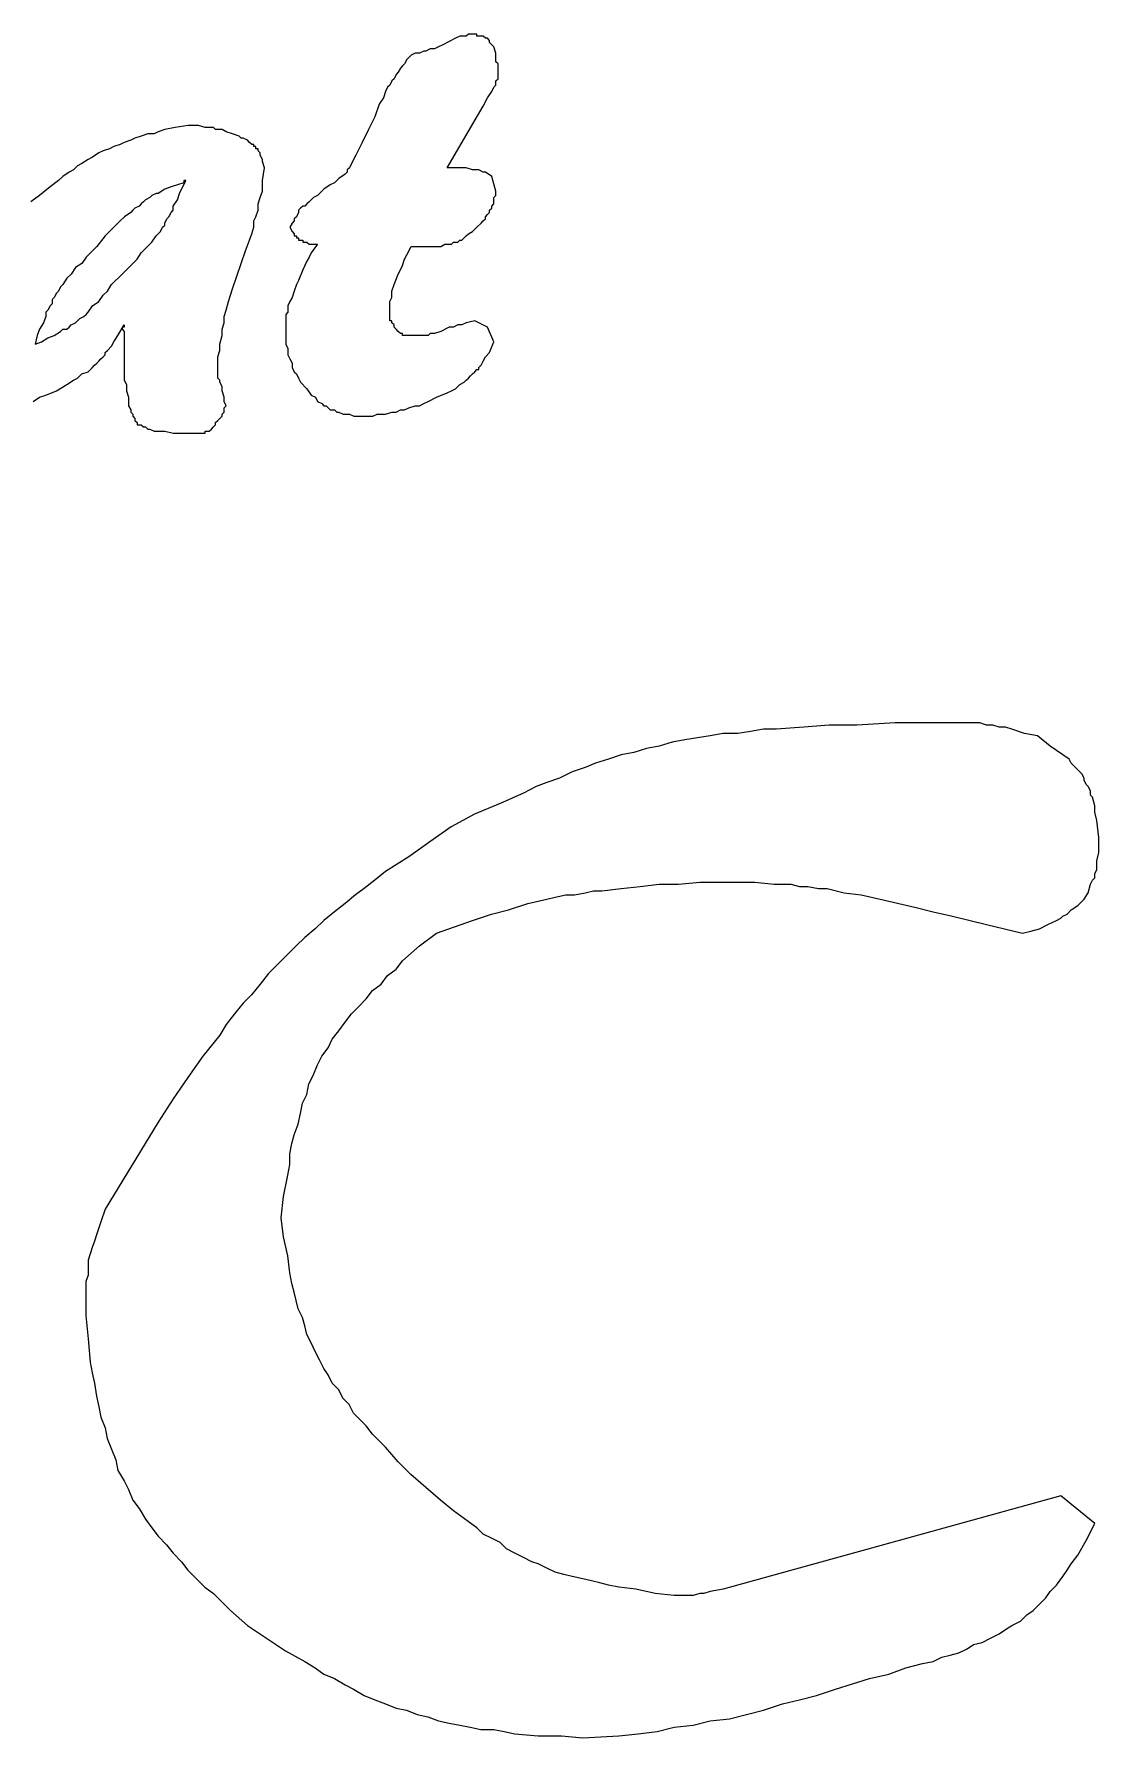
# Model space of a CAD drawing. Extents: x 5 to 194, y 2 to 286.
# Drawn here: x 139.76 to 150.37, y 43.27 to 60.25 of the extents above; entities that cross this region are included whole.
import ezdxf

# ---------------------------------------------------------------- set-up
doc = ezdxf.new("R2010")
doc.units = 0
doc.layers.add('Layer_1', color=7, linetype='CONTINUOUS')

msp = doc.modelspace()

# ---------------------------------------------------------------- linework, layer by layer
at = {"layer": 'Layer_1', "color": 7}
for p, q in [((143.787712, 60.12687), (143.745376, 60.105703)), ((143.830046, 60.148037), (143.787712, 60.12687)), ((143.957046, 60.211537), (143.830046, 60.148037)), ((143.999376, 60.232703), (143.957046, 60.211537)), ((144.020543, 60.232703), (143.999376, 60.232703)), ((144.041709, 60.232703), (144.020543, 60.232703)), ((144.062876, 60.232703), (144.041709, 60.232703)), ((144.084043, 60.25387), (144.062876, 60.232703)), ((144.126373, 60.25387), (144.084043, 60.25387)), ((144.168709, 60.25387), (144.126373, 60.25387)), ((144.168709, 60.232703), (144.168709, 60.25387)), ((144.189876, 60.232703), (144.168709, 60.232703)), ((144.211043, 60.232703), (144.189876, 60.232703)), ((144.232209, 60.232703), (144.211043, 60.232703)), ((144.253376, 60.211537), (144.232209, 60.232703)), ((144.274543, 60.211537), (144.253376, 60.211537)), ((144.295709, 60.19037), (144.274543, 60.211537)), ((144.295709, 60.169203), (144.295709, 60.19037)), ((144.316876, 60.148037), (144.295709, 60.169203)), ((144.338043, 60.12687), (144.316876, 60.148037)), ((144.359209, 60.06337), (144.338043, 60.12687)), ((143.449046, 59.95754), (143.427879, 59.936373)), ((143.470212, 59.99987), (143.449046, 59.95754)), ((143.512546, 60.042203), (143.470212, 59.99987)), ((143.554876, 60.06337), (143.512546, 60.042203)), ((143.597212, 60.06337), (143.554876, 60.06337)), ((143.639546, 60.084537), (143.597212, 60.06337)), ((143.660712, 60.084537), (143.639546, 60.084537)), ((143.703046, 60.105703), (143.660712, 60.084537)), ((143.745376, 60.105703), (143.703046, 60.105703)), ((144.359209, 60.02104), (144.359209, 60.06337)), ((144.359209, 59.978703), (144.359209, 60.02104)), ((144.380376, 59.957537), (144.359209, 59.978703)), ((144.380376, 59.915201), (144.380376, 59.957537)), ((143.322046, 59.788206), (143.300879, 59.745873)), ((143.343212, 59.809373), (143.322046, 59.788206)), ((143.364379, 59.851706), (143.343212, 59.809373)), ((143.385546, 59.872873), (143.364379, 59.851706)), ((143.406712, 59.915206), (143.385546, 59.872873)), ((143.427879, 59.936373), (143.406712, 59.915206)), ((144.359209, 59.788201), (144.380376, 59.809367)), ((144.359209, 59.767034), (144.359209, 59.788201)), ((144.380376, 59.851701), (144.380376, 59.915201)), ((144.380376, 59.809367), (144.380376, 59.851701)), ((143.237379, 59.618873), (143.195048, 59.555373)), ((143.258546, 59.682373), (143.237379, 59.618873)), ((143.279712, 59.724706), (143.258546, 59.682373)), ((143.300879, 59.745873), (143.279712, 59.724706)), ((144.232212, 59.534201), (144.274546, 59.618867)), ((144.274546, 59.618867), (144.316876, 59.682367)), ((144.316876, 59.682367), (144.338043, 59.724701)), ((144.338043, 59.724701), (144.359209, 59.745867)), ((144.359209, 59.745867), (144.359209, 59.767034)), ((143.195048, 59.555373), (143.152715, 59.428373)), ((143.872376, 58.920367), (144.232212, 59.534201)), ((140.993701, 59.280181), (140.951365, 59.259014)), ((141.057201, 59.301347), (140.993701, 59.280181)), ((141.163034, 59.322514), (141.057201, 59.301347)), ((141.290034, 59.343681), (141.163034, 59.322514)), ((141.353534, 59.343681), (141.290034, 59.343681)), ((141.395865, 59.343681), (141.353534, 59.343681)), ((141.459365, 59.322514), (141.395865, 59.343681)), ((141.480532, 59.322514), (141.459365, 59.322514)), ((141.522862, 59.322514), (141.480532, 59.322514)), ((141.544029, 59.322514), (141.522862, 59.322514)), ((141.565195, 59.301347), (141.544029, 59.322514)), ((141.628695, 59.301347), (141.565195, 59.301347)), ((141.671029, 59.280181), (141.628695, 59.301347)), ((141.734529, 59.259014), (141.671029, 59.280181)), ((143.089215, 59.301373), (143.025715, 59.174373)), ((143.152715, 59.428373), (143.089215, 59.301373)), ((140.506865, 59.110847), (140.443365, 59.089681)), ((140.549201, 59.132014), (140.506865, 59.110847)), ((140.612701, 59.153181), (140.549201, 59.132014)), ((140.655034, 59.174347), (140.612701, 59.153181)), ((140.718534, 59.195514), (140.655034, 59.174347)), ((140.760865, 59.216681), (140.718534, 59.195514)), ((140.824365, 59.237847), (140.760865, 59.216681)), ((140.887865, 59.259014), (140.824365, 59.237847)), ((140.951365, 59.259014), (140.887865, 59.259014)), ((141.798029, 59.237847), (141.734529, 59.259014)), ((141.819195, 59.216681), (141.798029, 59.237847)), ((141.840362, 59.216681), (141.819195, 59.216681)), ((141.882698, 59.195514), (141.840362, 59.216681)), ((141.903865, 59.174347), (141.882698, 59.195514)), ((141.925032, 59.153181), (141.903865, 59.174347)), ((141.946198, 59.153181), (141.925032, 59.153181)), ((141.946198, 59.132014), (141.946198, 59.153181)), ((141.967365, 59.132014), (141.946198, 59.132014)), ((141.967365, 59.110847), (141.967365, 59.132014)), ((141.988532, 59.110847), (141.967365, 59.110847)), ((141.988532, 59.089681), (141.988532, 59.110847)), ((143.025715, 59.174373), (142.962215, 59.047373)), ((140.189365, 58.941508), (140.147034, 58.899172)), ((140.231701, 58.962675), (140.189365, 58.941508)), ((140.295201, 59.005011), (140.231701, 58.962675)), ((140.337534, 59.026178), (140.295201, 59.005011)), ((140.401034, 59.068514), (140.337534, 59.026178)), ((140.443365, 59.089681), (140.401034, 59.068514)), ((142.009698, 59.068514), (141.988532, 59.089681)), ((142.009698, 59.047347), (142.009698, 59.068514)), ((142.030865, 59.005017), (142.009698, 59.047347)), ((142.030865, 58.98385), (142.030865, 59.005017)), ((142.052032, 58.92035), (142.030865, 58.98385)), ((142.919879, 58.962706), (142.898712, 58.920373)), ((142.962215, 59.047373), (142.919879, 58.962706)), ((139.998865, 58.793336), (139.914201, 58.729836)), ((140.041201, 58.83567), (139.998865, 58.793336)), ((140.104701, 58.878006), (140.041201, 58.83567)), ((140.147034, 58.899172), (140.104701, 58.878006)), ((141.247712, 58.772175), (141.184212, 58.751008)), ((141.205379, 58.666342), (141.268879, 58.793342)), ((141.268879, 58.793342), (141.247712, 58.793342)), ((141.247712, 58.793342), (141.247712, 58.772175)), ((142.030865, 58.79335), (142.052032, 58.92035)), ((142.030865, 58.75102), (142.030865, 58.79335)), ((142.750548, 58.772206), (142.708215, 58.75104)), ((142.792879, 58.814542), (142.750548, 58.772206)), ((142.856379, 58.856873), (142.792879, 58.814542)), ((142.877546, 58.87804), (142.856379, 58.856873)), ((142.898712, 58.920373), (142.877546, 58.899206)), ((142.877546, 58.899206), (142.877546, 58.87804)), ((143.914712, 58.920367), (143.872376, 58.920367)), ((143.978212, 58.920367), (143.914712, 58.920367)), ((144.020546, 58.920367), (143.978212, 58.920367)), ((144.062876, 58.920367), (144.020546, 58.920367)), ((144.126376, 58.899201), (144.062876, 58.920367)), ((144.168712, 58.899201), (144.126376, 58.899201)), ((144.189879, 58.899201), (144.168712, 58.899201)), ((144.232215, 58.878034), (144.189879, 58.899201)), ((144.253382, 58.878034), (144.232215, 58.878034)), ((144.316882, 58.835698), (144.253382, 58.878034)), ((144.359218, 58.687534), (144.316882, 58.835698)), ((139.808365, 58.64517), (139.723701, 58.58167)), ((139.914201, 58.729836), (139.808365, 58.64517)), ((140.866712, 58.602842), (140.845546, 58.581675)), ((140.909046, 58.624008), (140.866712, 58.602842)), ((140.930212, 58.645175), (140.909046, 58.624008)), ((140.972546, 58.666342), (140.930212, 58.645175)), ((140.993712, 58.666342), (140.972546, 58.666342)), ((141.057212, 58.708675), (140.993712, 58.666342)), ((141.120712, 58.729842), (141.057212, 58.708675)), ((141.184212, 58.751008), (141.120712, 58.729842)), ((141.141876, 58.539342), (141.184212, 58.602842)), ((141.184212, 58.602842), (141.205379, 58.666342)), ((141.988532, 58.56052), (142.009698, 58.62402)), ((142.009698, 58.62402), (142.030865, 58.68752)), ((142.030865, 58.68752), (142.030865, 58.75102)), ((142.538879, 58.624037), (142.496548, 58.581701)), ((142.581215, 58.645203), (142.538879, 58.624037)), ((142.644715, 58.708703), (142.581215, 58.645203)), ((142.708215, 58.75104), (142.644715, 58.708703)), ((144.338051, 58.624031), (144.359218, 58.645198)), ((144.338051, 58.581695), (144.338051, 58.624031)), ((144.359218, 58.645198), (144.359218, 58.687534)), ((140.655043, 58.433511), (140.612709, 58.391175)), ((140.718543, 58.475842), (140.655043, 58.433511)), ((140.739709, 58.497008), (140.718543, 58.475842)), ((140.760876, 58.518175), (140.739709, 58.497008)), ((140.803212, 58.539342), (140.760876, 58.518175)), ((140.824379, 58.560508), (140.803212, 58.539342)), ((140.845546, 58.581675), (140.824379, 58.560508)), ((141.078376, 58.412347), (141.099543, 58.433514)), ((141.099543, 58.433514), (141.120709, 58.475845)), ((141.120709, 58.475845), (141.141876, 58.497011)), ((141.141876, 58.497011), (141.141876, 58.539342)), ((141.946198, 58.391184), (141.967365, 58.43352)), ((141.967365, 58.43352), (141.988532, 58.49702)), ((141.988532, 58.49702), (141.988532, 58.56052)), ((142.369548, 58.433537), (142.348382, 58.41237)), ((142.390715, 58.475867), (142.369548, 58.433537)), ((142.411882, 58.518201), (142.390715, 58.497034)), ((142.390715, 58.497034), (142.390715, 58.475867)), ((142.433048, 58.539367), (142.411882, 58.518201)), ((142.454215, 58.539367), (142.433048, 58.539367)), ((142.475382, 58.560534), (142.454215, 58.539367)), ((142.496548, 58.581701), (142.475382, 58.560534)), ((144.253385, 58.433528), (144.274551, 58.454695)), ((144.253385, 58.412362), (144.253385, 58.433528)), ((144.274551, 58.454695), (144.295718, 58.475862)), ((144.295718, 58.497028), (144.316885, 58.518195)), ((144.295718, 58.475862), (144.295718, 58.497028)), ((144.316885, 58.539362), (144.338051, 58.560528)), ((144.316885, 58.518195), (144.316885, 58.539362)), ((144.338051, 58.560528), (144.338051, 58.581695)), ((140.506873, 58.285342), (140.464543, 58.243011)), ((140.570373, 58.348842), (140.506873, 58.285342)), ((140.612709, 58.391175), (140.570373, 58.348842)), ((140.972546, 58.24302), (141.014876, 58.28535)), ((141.014876, 58.28535), (141.036043, 58.327684)), ((141.036043, 58.327684), (141.057209, 58.34885)), ((141.057209, 58.370017), (141.078376, 58.412347)), ((141.057209, 58.34885), (141.057209, 58.370017)), ((141.903865, 58.200684), (141.925032, 58.264184)), ((141.925032, 58.264184), (141.946198, 58.327684)), ((141.946198, 58.327684), (141.946198, 58.391184)), ((142.327215, 58.370037), (142.306048, 58.327701)), ((142.306048, 58.327701), (142.327215, 58.285367)), ((142.348382, 58.391203), (142.327215, 58.370037)), ((142.327215, 58.285367), (142.348382, 58.264201)), ((142.348382, 58.41237), (142.348382, 58.391203)), ((142.348382, 58.264201), (142.348382, 58.243034)), ((144.062885, 58.243025), (144.084051, 58.264192)), ((144.084051, 58.264192), (144.126382, 58.285359)), ((144.126382, 58.285359), (144.168718, 58.327692)), ((144.168718, 58.327692), (144.211051, 58.370028)), ((144.211051, 58.370028), (144.232218, 58.391195)), ((144.232218, 58.391195), (144.253385, 58.412362)), ((140.379879, 58.137192), (140.274048, 58.031359)), ((140.464543, 58.243011), (140.379873, 58.137175)), ((140.824376, 58.073684), (140.866712, 58.11602)), ((140.866712, 58.11602), (140.930212, 58.17952)), ((140.930212, 58.17952), (140.972546, 58.24302)), ((141.819201, 57.96785), (141.861534, 58.09485)), ((141.861534, 58.09485), (141.903865, 58.200684)), ((142.348382, 58.243034), (142.369548, 58.243034)), ((142.369548, 58.243034), (142.369548, 58.221867)), ((142.369548, 58.221867), (142.390715, 58.221867)), ((142.390715, 58.221867), (142.390715, 58.200701)), ((142.390715, 58.200701), (142.411882, 58.200701)), ((142.411882, 58.200701), (142.433048, 58.200701)), ((142.433048, 58.200701), (142.433048, 58.179534)), ((142.433048, 58.179534), (142.475379, 58.179534)), ((142.475379, 58.179534), (142.496546, 58.158367)), ((142.496546, 58.158367), (142.581212, 58.158367)), ((142.581212, 58.158367), (142.517712, 58.073701)), ((143.470215, 58.052528), (143.512548, 58.137192)), ((143.512548, 58.137192), (143.808879, 58.137192)), ((143.808879, 58.137192), (143.851215, 58.158359)), ((143.851215, 58.158359), (143.872382, 58.158359)), ((143.872382, 58.158359), (143.914718, 58.158359)), ((143.914718, 58.158359), (143.935885, 58.179525)), ((143.935885, 58.179525), (143.957051, 58.179525)), ((143.957051, 58.179525), (143.978218, 58.179525)), ((143.978218, 58.179525), (143.999385, 58.200692)), ((143.999385, 58.200692), (144.020551, 58.200692)), ((144.020551, 58.200692), (144.041718, 58.221859)), ((144.041718, 58.221859), (144.062885, 58.243025)), ((140.168215, 57.925528), (140.125879, 57.862028)), ((140.231715, 57.967859), (140.168215, 57.925528)), ((140.274048, 58.031359), (140.231715, 57.967859)), ((140.633876, 57.86202), (140.739712, 57.96785)), ((140.739712, 57.96785), (140.782046, 58.010184)), ((140.782046, 58.010184), (140.824376, 58.073684)), ((141.776865, 57.84085), (141.819201, 57.96785)), ((142.454212, 57.946701), (142.433046, 57.904367)), ((142.475379, 57.989037), (142.454212, 57.946701)), ((142.496546, 58.031367), (142.475379, 57.989037)), ((142.517712, 58.073701), (142.496546, 58.031367)), ((143.406715, 57.904359), (143.427882, 57.946692)), ((143.427882, 57.946692), (143.449048, 58.010192)), ((143.449048, 58.010192), (143.470215, 58.052528)), ((140.041215, 57.756192), (140.020048, 57.735025)), ((140.083548, 57.819692), (140.041215, 57.756192)), ((140.125879, 57.862028), (140.083548, 57.819692)), ((140.485712, 57.692684), (140.528046, 57.756184)), ((140.528046, 57.756184), (140.633876, 57.86202)), ((141.734534, 57.71385), (141.776865, 57.84085)), ((142.369546, 57.756201), (142.348379, 57.692701)), ((142.390712, 57.798537), (142.369546, 57.756201)), ((142.433046, 57.904367), (142.390712, 57.798537)), ((143.322063, 57.692706), (143.343229, 57.756206)), ((143.343215, 57.756192), (143.385548, 57.862028)), ((143.385548, 57.862028), (143.406715, 57.904359)), ((139.956548, 57.629186), (139.935382, 57.60802)), ((139.935382, 57.60802), (139.935382, 57.565684)), ((139.977715, 57.671523), (139.956548, 57.629186)), ((139.998882, 57.692689), (139.977715, 57.671523)), ((140.020048, 57.735025), (139.998882, 57.692689)), ((140.337546, 57.54452), (140.401046, 57.58685)), ((140.401046, 57.58685), (140.443376, 57.65035)), ((140.443376, 57.65035), (140.485712, 57.692684)), ((141.671034, 57.502184), (141.692201, 57.58685)), ((141.692201, 57.58685), (141.713368, 57.65035)), ((141.713368, 57.65035), (141.734534, 57.71385)), ((142.306046, 57.586867), (142.284879, 57.544537)), ((142.327212, 57.629201), (142.306046, 57.586867)), ((142.348379, 57.692701), (142.327212, 57.629201)), ((143.300896, 57.586873), (143.322063, 57.629206)), ((143.300896, 57.544542), (143.300896, 57.586873)), ((143.322063, 57.650373), (143.322063, 57.692706)), ((143.322063, 57.629206), (143.322063, 57.650373)), ((139.871882, 57.438678), (139.850715, 57.375178)), ((139.893048, 57.502181), (139.871882, 57.481014)), ((139.871882, 57.481014), (139.871882, 57.438678)), ((139.914215, 57.544517), (139.893048, 57.502181)), ((139.935382, 57.565684), (139.914215, 57.544517)), ((140.189382, 57.396353), (140.210548, 57.41752)), ((140.210548, 57.41752), (140.252879, 57.438686)), ((140.252879, 57.438686), (140.274046, 57.459853)), ((140.274046, 57.459853), (140.295212, 57.48102)), ((140.295212, 57.48102), (140.337546, 57.54452)), ((141.649868, 57.438684), (141.671034, 57.502184)), ((141.649868, 57.375184), (141.649868, 57.438684)), ((142.284879, 57.48104), (142.263712, 57.459873)), ((142.263712, 57.459873), (142.263712, 57.396373)), ((142.284879, 57.544537), (142.284879, 57.52337)), ((142.284879, 57.52337), (142.284879, 57.48104)), ((143.300896, 57.481042), (143.300896, 57.544542)), ((143.300896, 57.459876), (143.300896, 57.481042)), ((143.300896, 57.438709), (143.300896, 57.459876)), ((143.300896, 57.417542), (143.300896, 57.438709)), ((143.300896, 57.396376), (143.300896, 57.417542)), ((139.787212, 57.248178), (139.766046, 57.163514)), ((139.808379, 57.311678), (139.787212, 57.248178)), ((139.850715, 57.375178), (139.808379, 57.311678)), ((139.893046, 57.227017), (139.956546, 57.248184)), ((139.956546, 57.248184), (140.020046, 57.29052)), ((140.020046, 57.29052), (140.041212, 57.311686)), ((140.041212, 57.311686), (140.083546, 57.311686)), ((140.083546, 57.311686), (140.104712, 57.332853)), ((140.104712, 57.332853), (140.125879, 57.35402)), ((140.125879, 57.35402), (140.168215, 57.375186)), ((140.168215, 57.375186), (140.189382, 57.396353)), ((140.549204, 57.184675), (140.591537, 57.248175)), ((140.591537, 57.248175), (140.655037, 57.354011)), ((140.655037, 57.332845), (140.633871, 57.332845)), ((140.633871, 57.332845), (140.633871, 57.311678)), ((140.633871, 57.311678), (140.655037, 57.290511)), ((140.655037, 57.354011), (140.655037, 57.332845)), ((140.655037, 57.290511), (140.655037, 57.121175)), ((141.607534, 57.16352), (141.628701, 57.248184)), ((141.628701, 57.311684), (141.649868, 57.375184)), ((141.628701, 57.248184), (141.628701, 57.311684)), ((142.263712, 57.396373), (142.263712, 57.332873)), ((142.263712, 57.332873), (142.263712, 57.248206)), ((142.263712, 57.248206), (142.263712, 57.205873)), ((143.322063, 57.396376), (143.300896, 57.396376)), ((143.322063, 57.375209), (143.322063, 57.396376)), ((143.343229, 57.354042), (143.322063, 57.375209)), ((143.343229, 57.332876), (143.343229, 57.354042)), ((143.364396, 57.311709), (143.343229, 57.332876)), ((143.385563, 57.290542), (143.364396, 57.311709)), ((143.406729, 57.269376), (143.385563, 57.290542)), ((143.427896, 57.269376), (143.406729, 57.269376)), ((143.427896, 57.248209), (143.427896, 57.269376)), ((143.449063, 57.248209), (143.427896, 57.248209)), ((143.470229, 57.248209), (143.449063, 57.248209)), ((143.491396, 57.248209), (143.470229, 57.248209)), ((143.512563, 57.248209), (143.491396, 57.248209)), ((143.533729, 57.248209), (143.512563, 57.248209)), ((143.618393, 57.248209), (143.533729, 57.248209)), ((143.63956, 57.248209), (143.618393, 57.248209)), ((143.68189, 57.248209), (143.63956, 57.248209)), ((143.703057, 57.269376), (143.68189, 57.248209)), ((143.745387, 57.269376), (143.703057, 57.269376)), ((143.808887, 57.290542), (143.745387, 57.269376)), ((143.893557, 57.332873), (143.808887, 57.290542)), ((143.935887, 57.332873), (143.893557, 57.332873)), ((143.978224, 57.35404), (143.935887, 57.332873)), ((144.020557, 57.35404), (143.978224, 57.35404)), ((144.062887, 57.375206), (144.020557, 57.35404)), ((144.147557, 57.396373), (144.062887, 57.375206)), ((144.274557, 57.332873), (144.147557, 57.396373)), ((144.338057, 57.184706), (144.274557, 57.332873)), ((139.766046, 57.163514), (139.829546, 57.184681)), ((139.766046, 57.163514), (139.766046, 57.163514)), ((139.829546, 57.184681), (139.893046, 57.227017)), ((140.464537, 57.078845), (140.485704, 57.100011)), ((140.464537, 57.057678), (140.464537, 57.078845)), ((140.485704, 57.100011), (140.528037, 57.142342)), ((140.528037, 57.142342), (140.549204, 57.184675)), ((140.655037, 57.121175), (140.655037, 57.057675)), ((141.586368, 57.03652), (141.607534, 57.10002)), ((141.607534, 57.10002), (141.607534, 57.16352)), ((142.263712, 57.205873), (142.263712, 57.163542)), ((142.263712, 57.163542), (142.284879, 57.121206)), ((142.284879, 57.121206), (142.284879, 57.078873)), ((142.284879, 57.078873), (142.284879, 57.057706)), ((144.253387, 57.036542), (144.295724, 57.078873)), ((144.295724, 57.078873), (144.338057, 57.184706)), ((140.295204, 56.888345), (140.316371, 56.909511)), ((140.316371, 56.909511), (140.337537, 56.930678)), ((140.337537, 56.930678), (140.358704, 56.951845)), ((140.358704, 56.951845), (140.379871, 56.973011)), ((140.379871, 56.973011), (140.401037, 56.994178)), ((140.401037, 56.994178), (140.422204, 57.015345)), ((140.422204, 57.015345), (140.443371, 57.036511)), ((140.443371, 57.036511), (140.464537, 57.057678)), ((140.655037, 57.057675), (140.655037, 56.994175)), ((140.655037, 56.994175), (140.655037, 56.909511)), ((140.655037, 56.909511), (140.655037, 56.846011)), ((141.586368, 56.88835), (141.586368, 57.03652)), ((142.284879, 57.057706), (142.306046, 57.015373)), ((142.306046, 57.015373), (142.327212, 56.973042)), ((142.327212, 56.973042), (142.327212, 56.930706)), ((142.327212, 56.930706), (142.348379, 56.888373)), ((144.147554, 56.888373), (144.168721, 56.90954)), ((144.168721, 56.90954), (144.189887, 56.90954)), ((144.189887, 56.930706), (144.211054, 56.951873)), ((144.189887, 56.90954), (144.189887, 56.930706)), ((144.211054, 56.951873), (144.232221, 56.994206)), ((144.232221, 56.994206), (144.253387, 57.036542)), ((139.977704, 56.697845), (140.083537, 56.761345)), ((140.083537, 56.761345), (140.147037, 56.803678)), ((140.147037, 56.803678), (140.189368, 56.824845)), ((140.189368, 56.824845), (140.231704, 56.867178)), ((140.231704, 56.867178), (140.295204, 56.888345)), ((140.655037, 56.846011), (140.655037, 56.803675)), ((140.655037, 56.803675), (140.676204, 56.761342)), ((140.676204, 56.761342), (140.676204, 56.697842)), ((141.586368, 56.867184), (141.586368, 56.88835)), ((141.586368, 56.846017), (141.586368, 56.867184)), ((141.586368, 56.82485), (141.586368, 56.846017)), ((141.607534, 56.803684), (141.586368, 56.82485)), ((141.607534, 56.782517), (141.607534, 56.803684)), ((141.628701, 56.740181), (141.607534, 56.782517)), ((141.628701, 56.697847), (141.628701, 56.740181)), ((142.348379, 56.888373), (142.369546, 56.867206)), ((142.369546, 56.867206), (142.390712, 56.824873)), ((142.390712, 56.824873), (142.411879, 56.782542)), ((142.411879, 56.782542), (142.475379, 56.719042)), ((143.957054, 56.719042), (143.999385, 56.761373)), ((143.999385, 56.761373), (144.041721, 56.78254)), ((144.041721, 56.78254), (144.062887, 56.803706)), ((144.062887, 56.803706), (144.084054, 56.824873)), ((144.084054, 56.824873), (144.105221, 56.84604)), ((144.105221, 56.84604), (144.126387, 56.867206)), ((144.126387, 56.867206), (144.147554, 56.888373)), ((139.744868, 56.592017), (139.808368, 56.634347)), ((139.808368, 56.634347), (139.871868, 56.655514)), ((139.871868, 56.655514), (139.977704, 56.697845)), ((140.676204, 56.697842), (140.697371, 56.634342)), ((140.697371, 56.634342), (140.697371, 56.549675)), ((141.649868, 56.634347), (141.628701, 56.697847)), ((141.649868, 56.613181), (141.649868, 56.634347)), ((141.649868, 56.592014), (141.649868, 56.613181)), ((141.671034, 56.549678), (141.649868, 56.592014)), ((142.475379, 56.719042), (142.517715, 56.655542)), ((142.517715, 56.655542), (142.560048, 56.634376)), ((142.560048, 56.634376), (142.581215, 56.592045)), ((142.581215, 56.592045), (142.623548, 56.570879)), ((142.623548, 56.570879), (142.644715, 56.549712)), ((143.597221, 56.549712), (143.639554, 56.570879)), ((143.639554, 56.570879), (143.681885, 56.592045)), ((143.681885, 56.592045), (143.766554, 56.634376)), ((143.766554, 56.634376), (143.872385, 56.676709)), ((143.872385, 56.676709), (143.914721, 56.697876)), ((143.914721, 56.697876), (143.957054, 56.719042)), ((140.697371, 56.549675), (140.718537, 56.507342)), ((140.718537, 56.507342), (140.718537, 56.486175)), ((140.718537, 56.486175), (140.739704, 56.465008)), ((140.739704, 56.465008), (140.739704, 56.443842)), ((140.739704, 56.443842), (140.760871, 56.422675)), ((140.760871, 56.422675), (140.760871, 56.401508)), ((140.760871, 56.401508), (140.782037, 56.380342)), ((141.565201, 56.380342), (141.586368, 56.401508)), ((141.586368, 56.401508), (141.607534, 56.422675)), ((141.607534, 56.422675), (141.628701, 56.443842)), ((141.628701, 56.465008), (141.649868, 56.486175)), ((141.628701, 56.443842), (141.628701, 56.465008)), ((141.649868, 56.528511), (141.671034, 56.549678)), ((141.649868, 56.486175), (141.649868, 56.528511)), ((142.644715, 56.549712), (142.665882, 56.549712)), ((142.665882, 56.549712), (142.687048, 56.528545)), ((142.687048, 56.528545), (142.708215, 56.507379)), ((142.708215, 56.507379), (142.729382, 56.507379)), ((142.729382, 56.507379), (142.750548, 56.507379)), ((142.750548, 56.507379), (142.771715, 56.486212)), ((142.771715, 56.486212), (142.792882, 56.486212)), ((142.792882, 56.486212), (142.835218, 56.465045)), ((142.835218, 56.465045), (142.856385, 56.465045)), ((142.856385, 56.465045), (142.898721, 56.465045)), ((142.898721, 56.465045), (142.941054, 56.443879)), ((142.941054, 56.443879), (143.025721, 56.443879)), ((143.025721, 56.443879), (143.131554, 56.443879)), ((143.131554, 56.443879), (143.173885, 56.465045)), ((143.173885, 56.465045), (143.216221, 56.465045)), ((143.216221, 56.465045), (143.258554, 56.465045)), ((143.258554, 56.465045), (143.322054, 56.486212)), ((143.322054, 56.486212), (143.364385, 56.486212)), ((143.364385, 56.486212), (143.406721, 56.507379)), ((143.406721, 56.507379), (143.449054, 56.507379)), ((143.449054, 56.507379), (143.491385, 56.528545)), ((143.491385, 56.528545), (143.554885, 56.549712)), ((143.554885, 56.549712), (143.597221, 56.549712)), ((140.782037, 56.380342), (140.782037, 56.359175)), ((140.782037, 56.359175), (140.803204, 56.359175)), ((140.803204, 56.359175), (140.824371, 56.359175)), ((140.824371, 56.359175), (140.845537, 56.338008)), ((140.845537, 56.338008), (140.866704, 56.338008)), ((140.866704, 56.338008), (140.887871, 56.316842)), ((140.887871, 56.316842), (140.909037, 56.316842)), ((140.909037, 56.316842), (140.951368, 56.295675)), ((140.951368, 56.295675), (141.014868, 56.295675)), ((141.014868, 56.295675), (141.057204, 56.295675)), ((141.057204, 56.295675), (141.141868, 56.274508)), ((141.141868, 56.274508), (141.205368, 56.274508)), ((141.205368, 56.274508), (141.247704, 56.274508)), ((141.247704, 56.274508), (141.311204, 56.274508)), ((141.311204, 56.274508), (141.353537, 56.274508)), ((141.353537, 56.274508), (141.395868, 56.274508)), ((141.395868, 56.274508), (141.417034, 56.274508)), ((141.417034, 56.274508), (141.438201, 56.274508)), ((141.438201, 56.274508), (141.459368, 56.274508)), ((141.459368, 56.274508), (141.459368, 56.295675)), ((141.459368, 56.295675), (141.480534, 56.295675)), ((141.480534, 56.295675), (141.501701, 56.295675)), ((141.501701, 56.295675), (141.522868, 56.316842)), ((141.522868, 56.316842), (141.544034, 56.338008)), ((141.544034, 56.338008), (141.565201, 56.359175)), ((141.565201, 56.359175), (141.565201, 56.380342)), ((147.426883, 53.344916), (147.151717, 53.32375)), ((147.680883, 53.366083), (147.426883, 53.344916)), ((147.95605, 53.366083), (147.680883, 53.366083)), ((148.33705, 53.38725), (147.95605, 53.366083)), ((148.421717, 53.38725), (148.33705, 53.38725)), ((148.52755, 53.38725), (148.421717, 53.38725)), ((148.633383, 53.38725), (148.52755, 53.38725)), ((148.71805, 53.38725), (148.633383, 53.38725)), ((148.866217, 53.38725), (148.71805, 53.38725)), ((148.993217, 53.38725), (148.866217, 53.38725)), ((149.120217, 53.38725), (148.993217, 53.38725)), ((149.183717, 53.38725), (149.120217, 53.38725)), ((149.247217, 53.366083), (149.183717, 53.38725)), ((149.310717, 53.366083), (149.247217, 53.366083)), ((149.374217, 53.344916), (149.310717, 53.366083)), ((149.437717, 53.344916), (149.374217, 53.344916)), ((149.501217, 53.32375), (149.437717, 53.344916)), ((146.11455, 53.19675), (145.98755, 53.154416)), ((146.24155, 53.217916), (146.11455, 53.19675)), ((146.36855, 53.239083), (146.24155, 53.217916)), ((146.49555, 53.26025), (146.36855, 53.239083)), ((146.62255, 53.281416), (146.49555, 53.26025)), ((146.770717, 53.281416), (146.62255, 53.281416)), ((146.897717, 53.302583), (146.770717, 53.281416)), ((147.024717, 53.32375), (146.897717, 53.302583)), ((147.151717, 53.32375), (147.024717, 53.32375)), ((149.628217, 53.281416), (149.501217, 53.32375)), ((149.755217, 53.26025), (149.628217, 53.281416)), ((149.882217, 53.154416), (149.755217, 53.26025)), ((145.47955, 53.027416), (145.35255, 52.985083)), ((145.60655, 53.06975), (145.47955, 53.027416)), ((145.73355, 53.090916), (145.60655, 53.06975)), ((145.86055, 53.13325), (145.73355, 53.090916)), ((145.98755, 53.154416), (145.86055, 53.13325)), ((149.945717, 53.112083), (149.882217, 53.154416)), ((150.009217, 53.06975), (149.945717, 53.112083)), ((150.072717, 53.027416), (150.009217, 53.06975)), ((150.093883, 52.985083), (150.072717, 53.027416)), ((144.992717, 52.836916), (144.865717, 52.794583)), ((145.119717, 52.900416), (144.992717, 52.836916)), ((145.246717, 52.94275), (145.119717, 52.900416)), ((145.35255, 52.985083), (145.246717, 52.94275)), ((150.11505, 52.963916), (150.093883, 52.985083)), ((150.136217, 52.94275), (150.11505, 52.963916)), ((150.17855, 52.900416), (150.136217, 52.94275)), ((150.199717, 52.87925), (150.17855, 52.900416)), ((150.220883, 52.836916), (150.199717, 52.87925)), ((150.220883, 52.81575), (150.220883, 52.836916)), ((144.632883, 52.68875), (144.40005, 52.582916)), ((144.759883, 52.75225), (144.632883, 52.68875)), ((144.865717, 52.794583), (144.759883, 52.75225)), ((150.24205, 52.773416), (150.220883, 52.81575)), ((150.263217, 52.75225), (150.24205, 52.773416)), ((150.284383, 52.709916), (150.263217, 52.75225)), ((150.284383, 52.667583), (150.284383, 52.709916)), ((150.30555, 52.646416), (150.284383, 52.667583)), ((144.40005, 52.582916), (144.14605, 52.477083)), ((150.326717, 52.56175), (150.30555, 52.646416)), ((150.326717, 52.49825), (150.326717, 52.56175)), ((150.347883, 52.413583), (150.326717, 52.49825)), ((143.913217, 52.350083), (143.70155, 52.201916)), ((144.14605, 52.477083), (143.913217, 52.350083)), ((150.36905, 52.24425), (150.347883, 52.413583)), ((143.70155, 52.201916), (143.489883, 52.05375)), ((150.36905, 52.159583), (150.36905, 52.24425)), ((150.36905, 52.096083), (150.36905, 52.159583)), ((143.489883, 52.05375), (143.25705, 51.905583)), ((150.347883, 52.011416), (150.36905, 52.096083)), ((150.347883, 51.969083), (150.347883, 52.011416)), ((143.151217, 51.820916), (143.045383, 51.73625)), ((143.25705, 51.905583), (143.151217, 51.820916)), ((150.284383, 51.778583), (150.30555, 51.820916)), ((150.30555, 51.820916), (150.326717, 51.842083)), ((150.326717, 51.884416), (150.347883, 51.92675)), ((150.326717, 51.842083), (150.326717, 51.884416)), ((150.347883, 51.92675), (150.347883, 51.969083)), ((142.960717, 51.67275), (142.854883, 51.588083)), ((143.045383, 51.73625), (142.960717, 51.67275)), ((144.865717, 51.630416), (144.950383, 51.651583)), ((144.950383, 51.651583), (145.056217, 51.67275)), ((145.056217, 51.67275), (145.140883, 51.67275)), ((145.140883, 51.67275), (145.246717, 51.693916)), ((145.246717, 51.693916), (145.331383, 51.715083)), ((145.331383, 51.715083), (145.41605, 51.715083)), ((145.41605, 51.715083), (145.60655, 51.73625)), ((145.60655, 51.73625), (145.79705, 51.757416)), ((145.79705, 51.757416), (145.98755, 51.778583)), ((145.98755, 51.778583), (146.17805, 51.778583)), ((146.17805, 51.778583), (146.389717, 51.79975)), ((146.389717, 51.79975), (146.770717, 51.79975)), ((146.770717, 51.79975), (146.94005, 51.79975)), ((146.94005, 51.79975), (147.13055, 51.778583)), ((147.13055, 51.778583), (147.299883, 51.778583)), ((147.299883, 51.778583), (147.38455, 51.757416)), ((147.38455, 51.757416), (147.469217, 51.757416)), ((147.469217, 51.757416), (147.57505, 51.73625)), ((147.57505, 51.73625), (147.659717, 51.73625)), ((147.659717, 51.73625), (147.82905, 51.693916)), ((147.82905, 51.693916), (147.998383, 51.67275)), ((147.998383, 51.67275), (148.188883, 51.630416)), ((150.220883, 51.630416), (150.263217, 51.693916)), ((150.263217, 51.693916), (150.284383, 51.778583)), ((142.74905, 51.503416), (142.643217, 51.41875)), ((142.854883, 51.588083), (142.74905, 51.503416)), ((144.124883, 51.41875), (144.315383, 51.48225)), ((144.315383, 51.48225), (144.484717, 51.524583)), ((144.484717, 51.524583), (144.675217, 51.588083)), ((144.675217, 51.588083), (144.865717, 51.630416)), ((148.188883, 51.630416), (148.548717, 51.54575)), ((148.548717, 51.54575), (148.71805, 51.503416)), ((148.71805, 51.503416), (148.90855, 51.461083)), ((150.009217, 51.461083), (150.05155, 51.48225)), ((150.05155, 51.48225), (150.093883, 51.524583)), ((150.093883, 51.524583), (150.157383, 51.566916)), ((150.157383, 51.566916), (150.220883, 51.630416)), ((142.55855, 51.334083), (142.452717, 51.249416)), ((142.643217, 51.41875), (142.55855, 51.334083)), ((143.76505, 51.29175), (144.124883, 51.41875)), ((148.90855, 51.461083), (149.247217, 51.376416)), ((149.247217, 51.376416), (149.60705, 51.29175)), ((149.60705, 51.29175), (149.691717, 51.312916)), ((149.691717, 51.312916), (149.776383, 51.334083)), ((149.776383, 51.334083), (149.86105, 51.376416)), ((149.86105, 51.376416), (149.903383, 51.397583)), ((149.903383, 51.397583), (149.945717, 51.41875)), ((149.945717, 51.41875), (149.98805, 51.439916)), ((149.98805, 51.439916), (150.009217, 51.461083)), ((142.36805, 51.16475), (142.262217, 51.058916)), ((142.452717, 51.249416), (142.36805, 51.16475)), ((143.426383, 51.016583), (143.595717, 51.16475)), ((143.595717, 51.16475), (143.76505, 51.29175)), ((142.17755, 50.97425), (142.092883, 50.889583)), ((142.262217, 51.058916), (142.17755, 50.97425)), ((143.362883, 50.931916), (143.426383, 51.016583)), ((142.008217, 50.78375), (141.92355, 50.677916)), ((142.092883, 50.889583), (142.008217, 50.78375)), ((143.13005, 50.72025), (143.214717, 50.78375)), ((143.214717, 50.78375), (143.278217, 50.868416)), ((143.278217, 50.868416), (143.362883, 50.931916)), ((141.92355, 50.677916), (141.838883, 50.59325)), ((142.981883, 50.550916), (143.06655, 50.635583)), ((143.06655, 50.635583), (143.13005, 50.72025)), ((141.754217, 50.487416), (141.66955, 50.381583)), ((141.838883, 50.59325), (141.754217, 50.487416)), ((142.854883, 50.40275), (142.918383, 50.487416)), ((142.918383, 50.487416), (142.981883, 50.550916)), ((141.60605, 50.27575), (141.436717, 50.064083)), ((141.66955, 50.381583), (141.60605, 50.27575)), ((142.727883, 50.233416), (142.791383, 50.318083)), ((142.791383, 50.318083), (142.854883, 50.40275)), ((142.62205, 50.064083), (142.68555, 50.14875)), ((142.68555, 50.14875), (142.727883, 50.233416)), ((141.436717, 50.064083), (141.28855, 49.852416)), ((142.537383, 49.873583), (142.579717, 49.979416)), ((142.579717, 49.979416), (142.62205, 50.064083)), ((141.28855, 49.852416), (141.140383, 49.64075)), ((142.473883, 49.683083), (142.49505, 49.788916)), ((142.49505, 49.788916), (142.537383, 49.873583)), ((141.140383, 49.64075), (140.992217, 49.407916)), ((142.410383, 49.492583), (142.43155, 49.598416)), ((142.43155, 49.598416), (142.473883, 49.683083)), ((142.389217, 49.38675), (142.410383, 49.492583)), ((140.992217, 49.407916), (140.46305, 48.540083)), ((142.325717, 49.19625), (142.346883, 49.280916)), ((142.346883, 49.280916), (142.389217, 49.38675)), ((142.30455, 49.090416), (142.325717, 49.19625)), ((142.30455, 48.984583), (142.30455, 49.090416)), ((142.283383, 48.87875), (142.30455, 48.984583)), ((142.24105, 48.667083), (142.283383, 48.87875)), ((142.219883, 48.455416), (142.24105, 48.667083)), ((140.420717, 48.413083), (140.378383, 48.286083)), ((140.46305, 48.540083), (140.420717, 48.413083)), ((142.24105, 48.264916), (142.219883, 48.455416)), ((140.378383, 48.286083), (140.357217, 48.222583)), ((142.283383, 48.074416), (142.24105, 48.264916)), ((140.314883, 48.095583), (140.293717, 48.032083)), ((140.33605, 48.159083), (140.314883, 48.095583)), ((140.357217, 48.222583), (140.33605, 48.159083)), ((142.30455, 47.905083), (142.283383, 48.074416)), ((140.293717, 48.032083), (140.293717, 47.968583)), ((140.293717, 47.968583), (140.293717, 47.883916)), ((142.325717, 47.79925), (142.30455, 47.905083)), ((140.293717, 47.883916), (140.27255, 47.820416)), ((140.27255, 47.820416), (140.27255, 47.756916)), ((140.27255, 47.756916), (140.27255, 47.60875)), ((142.346883, 47.714583), (142.325717, 47.79925)), ((140.27255, 47.60875), (140.27255, 47.48175)), ((142.36805, 47.629916), (142.346883, 47.714583)), ((142.389217, 47.54525), (142.36805, 47.629916)), ((140.27255, 47.48175), (140.293717, 47.248916)), ((142.43155, 47.460583), (142.389217, 47.54525)), ((142.452717, 47.375916), (142.43155, 47.460583)), ((140.293717, 47.248916), (140.314883, 47.016083)), ((142.473883, 47.29125), (142.452717, 47.375916)), ((142.516217, 47.206583), (142.473883, 47.29125)), ((142.55855, 47.121916), (142.516217, 47.206583)), ((142.600883, 47.03725), (142.55855, 47.121916)), ((140.314883, 47.016083), (140.33605, 46.91025)), ((140.33605, 46.91025), (140.357217, 46.804416)), ((142.643217, 46.952583), (142.600883, 47.03725)), ((142.68555, 46.889083), (142.643217, 46.952583)), ((142.727883, 46.804416), (142.68555, 46.889083)), ((140.357217, 46.804416), (140.378383, 46.677416)), ((142.791383, 46.740916), (142.727883, 46.804416)), ((142.833717, 46.65625), (142.791383, 46.740916)), ((140.378383, 46.677416), (140.39955, 46.571583)), ((140.39955, 46.571583), (140.420717, 46.46575)), ((142.897217, 46.59275), (142.833717, 46.65625)), ((142.93955, 46.508083), (142.897217, 46.59275)), ((140.420717, 46.46575), (140.46305, 46.359916)), ((143.00305, 46.444583), (142.93955, 46.508083)), ((143.06655, 46.381083), (143.00305, 46.444583)), ((143.13005, 46.296416), (143.06655, 46.381083)), ((140.46305, 46.359916), (140.484217, 46.254083)), ((140.484217, 46.254083), (140.52655, 46.14825)), ((143.25705, 46.169416), (143.13005, 46.296416)), ((140.52655, 46.14825), (140.568883, 46.042416)), ((140.568883, 46.042416), (140.59005, 45.936583)), ((143.38405, 46.02125), (143.25705, 46.169416)), ((140.59005, 45.936583), (140.65355, 45.83075)), ((143.51105, 45.89425), (143.38405, 46.02125)), ((143.659217, 45.76725), (143.51105, 45.89425)), ((140.65355, 45.83075), (140.695883, 45.746083)), ((140.695883, 45.746083), (140.738217, 45.64025)), ((143.807383, 45.64025), (143.659217, 45.76725)), ((140.738217, 45.64025), (140.801717, 45.555583)), ((140.801717, 45.555583), (140.865217, 45.44975)), ((143.934383, 45.534416), (143.807383, 45.64025)), ((144.08255, 45.428583), (143.934383, 45.534416)), ((149.98805, 45.682583), (146.62255, 44.75125)), ((150.326717, 45.407416), (149.98805, 45.682583)), ((140.865217, 45.44975), (140.928717, 45.365083)), ((140.928717, 45.365083), (140.992217, 45.280416)), ((144.167217, 45.365083), (144.08255, 45.428583)), ((144.230717, 45.301583), (144.167217, 45.365083)), ((150.24205, 45.238083), (150.326717, 45.407416)), ((140.992217, 45.280416), (141.076883, 45.19575)), ((141.076883, 45.19575), (141.140383, 45.111083)), ((144.315383, 45.25925), (144.230717, 45.301583)), ((144.40005, 45.216916), (144.315383, 45.25925)), ((144.46355, 45.153416), (144.40005, 45.216916)), ((150.157383, 45.089916), (150.24205, 45.238083)), ((141.140383, 45.111083), (141.22505, 45.026416)), ((141.22505, 45.026416), (141.28855, 44.94175)), ((144.548217, 45.111083), (144.46355, 45.153416)), ((144.632883, 45.06875), (144.548217, 45.111083)), ((144.71755, 45.026416), (144.632883, 45.06875)), ((144.78105, 45.00525), (144.71755, 45.026416)), ((150.093883, 45.00525), (150.157383, 45.089916)), ((141.28855, 44.94175), (141.373217, 44.857083)), ((141.373217, 44.857083), (141.457883, 44.772416)), ((144.865717, 44.962916), (144.78105, 45.00525)), ((144.950383, 44.920583), (144.865717, 44.962916)), ((145.03505, 44.899416), (144.950383, 44.920583)), ((145.119717, 44.87825), (145.03505, 44.899416)), ((145.22555, 44.857083), (145.119717, 44.87825)), ((145.310217, 44.835916), (145.22555, 44.857083)), ((149.945717, 44.793583), (150.009217, 44.87825)), ((150.009217, 44.87825), (150.05155, 44.94175)), ((150.05155, 44.94175), (150.093883, 45.00525)), ((141.457883, 44.772416), (141.54255, 44.708916)), ((141.54255, 44.708916), (141.711883, 44.539583)), ((145.394883, 44.81475), (145.310217, 44.835916)), ((145.47955, 44.793583), (145.394883, 44.81475)), ((145.585383, 44.772416), (145.47955, 44.793583)), ((145.754717, 44.75125), (145.585383, 44.772416)), ((145.945217, 44.708916), (145.754717, 44.75125)), ((146.135717, 44.68775), (145.945217, 44.708916)), ((146.262717, 44.68775), (146.135717, 44.68775)), ((146.326217, 44.68775), (146.262717, 44.68775)), ((146.389717, 44.708916), (146.326217, 44.68775)), ((146.43205, 44.708916), (146.389717, 44.708916)), ((146.49555, 44.730083), (146.43205, 44.708916)), ((146.62255, 44.75125), (146.49555, 44.730083)), ((149.839883, 44.666583), (149.882217, 44.730083)), ((149.882217, 44.730083), (149.945717, 44.793583)), ((141.711883, 44.539583), (141.881217, 44.391416)), ((149.649383, 44.49725), (149.712883, 44.539583)), ((149.712883, 44.539583), (149.776383, 44.603083)), ((149.776383, 44.603083), (149.839883, 44.666583)), ((141.881217, 44.391416), (142.071717, 44.264416)), ((149.374217, 44.30675), (149.437717, 44.349083)), ((149.437717, 44.349083), (149.501217, 44.391416)), ((149.501217, 44.391416), (149.585883, 44.43375)), ((149.585883, 44.43375), (149.649383, 44.49725)), ((142.071717, 44.264416), (142.262217, 44.137416)), ((149.056717, 44.158583), (149.120217, 44.200916)), ((149.120217, 44.200916), (149.204883, 44.222083)), ((149.204883, 44.222083), (149.28955, 44.264416)), ((149.28955, 44.264416), (149.374217, 44.30675)), ((142.262217, 44.137416), (142.452717, 44.031583)), ((142.452717, 44.031583), (142.55855, 43.968083)), ((148.442883, 43.968083), (148.612217, 44.010416)), ((148.612217, 44.010416), (148.71805, 44.031583)), ((148.71805, 44.031583), (148.802717, 44.073916)), ((148.802717, 44.073916), (148.887383, 44.095083)), ((148.887383, 44.095083), (148.97205, 44.11625)), ((148.97205, 44.11625), (149.056717, 44.158583)), ((142.55855, 43.968083), (142.643217, 43.904583)), ((142.643217, 43.904583), (142.74905, 43.86225)), ((142.74905, 43.86225), (142.854883, 43.79875)), ((147.744383, 43.756416), (148.08305, 43.86225)), ((148.08305, 43.86225), (148.27355, 43.904583)), ((148.27355, 43.904583), (148.442883, 43.968083)), ((142.854883, 43.79875), (142.93955, 43.756416)), ((142.93955, 43.756416), (143.045383, 43.692916)), ((143.045383, 43.692916), (143.151217, 43.650583)), ((143.151217, 43.650583), (143.25705, 43.60825)), ((147.215217, 43.60825), (147.38455, 43.650583)), ((147.38455, 43.650583), (147.553883, 43.692916)), ((147.553883, 43.692916), (147.744383, 43.756416)), ((143.25705, 43.60825), (143.362883, 43.565916)), ((143.362883, 43.565916), (143.468717, 43.54475)), ((143.468717, 43.54475), (143.57455, 43.502416)), ((143.57455, 43.502416), (143.680383, 43.48125)), ((143.680383, 43.48125), (143.786217, 43.438916)), ((146.68605, 43.460083), (146.855383, 43.502416)), ((146.855383, 43.502416), (147.024717, 43.54475)), ((147.024717, 43.54475), (147.215217, 43.60825)), ((143.786217, 43.438916), (143.89205, 43.41775)), ((143.89205, 43.41775), (143.997883, 43.396583)), ((143.997883, 43.396583), (144.103717, 43.375416)), ((144.103717, 43.375416), (144.20955, 43.35425)), ((144.20955, 43.35425), (144.33655, 43.35425)), ((144.33655, 43.35425), (144.442383, 43.333083)), ((144.442383, 43.333083), (144.548217, 43.311916)), ((144.548217, 43.311916), (144.78105, 43.29075)), ((145.585383, 43.29075), (145.775883, 43.311916)), ((145.775883, 43.311916), (145.966383, 43.333083)), ((145.966383, 43.333083), (146.135717, 43.375416)), ((146.135717, 43.375416), (146.326217, 43.396583)), ((146.326217, 43.396583), (146.49555, 43.438916)), ((146.49555, 43.438916), (146.68605, 43.460083)), ((144.78105, 43.29075), (145.013883, 43.29075)), ((145.013883, 43.29075), (145.22555, 43.269583)), ((145.22555, 43.269583), (145.585383, 43.29075))]:
    msp.add_line(p, q, dxfattribs=at)

doc.saveas('drawing.dxf')
